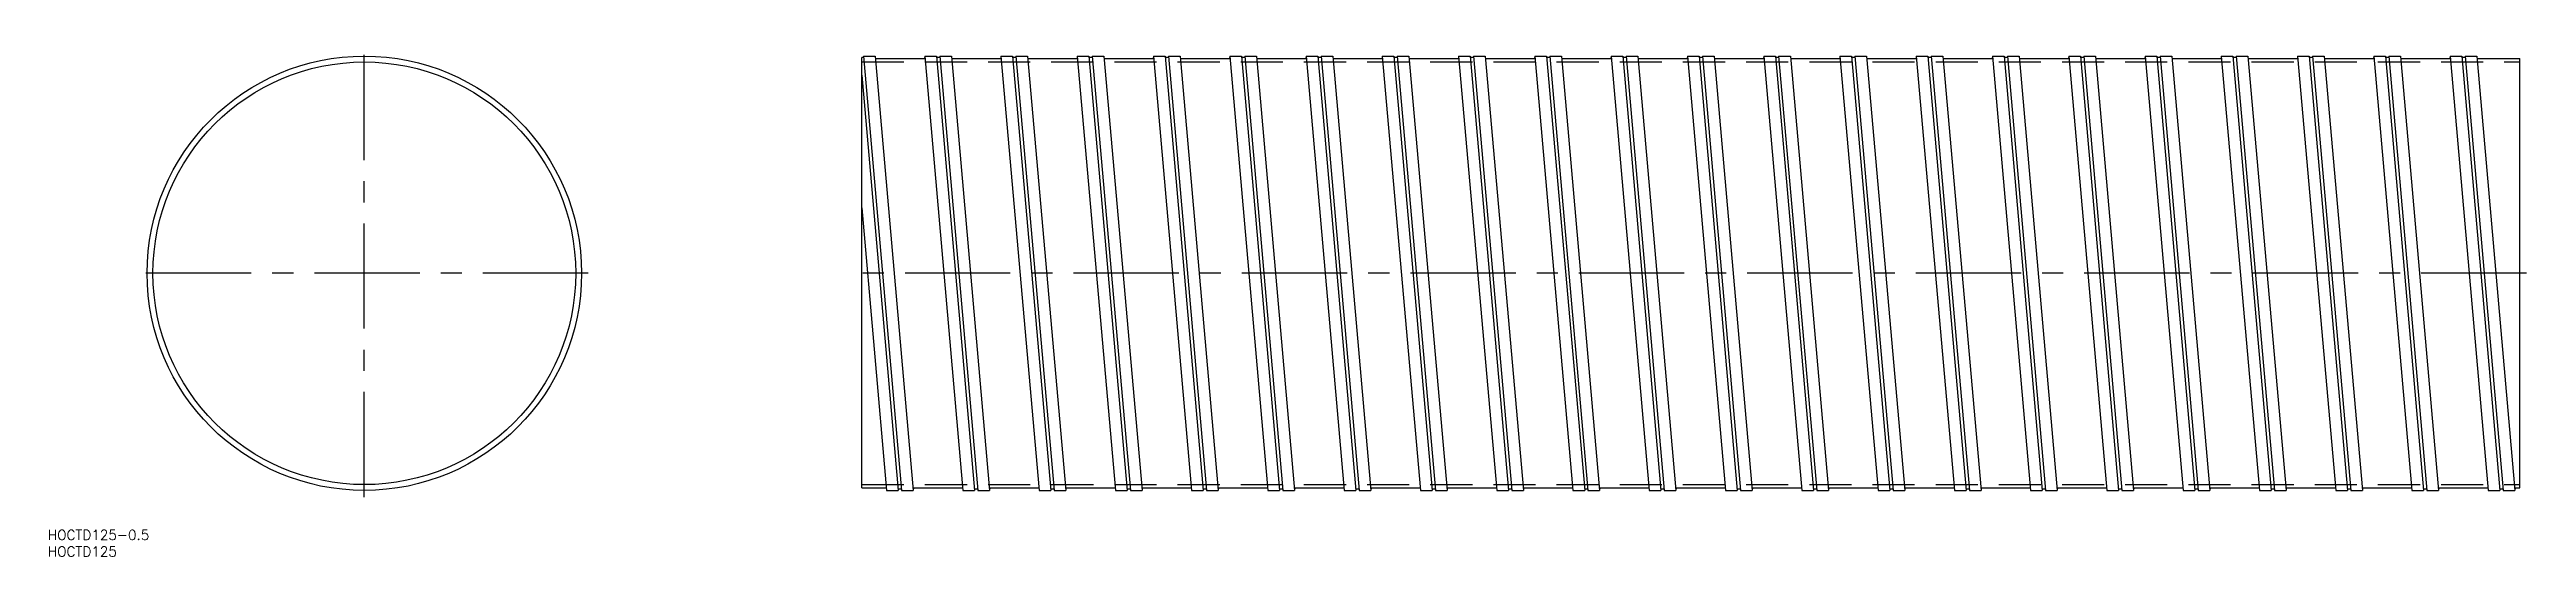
# Model space of a CAD drawing. Extents: x -95 to 652, y -85 to 68.
import ezdxf

# ---------------------------------------------------------------- set-up
doc = ezdxf.new("R2010")
doc.units = 0
doc.linetypes.add('CENTER', pattern=[50.8, 31.75, -6.35, 6.35, -6.35])
doc.linetypes.add('DASHED', pattern=[19.05, 12.7, -6.35])
doc.layers.get('0').update_dxf_attribs({"linetype": 'CONTINUOUS'})
doc.layers.add('CENTER', color=1, linetype='CENTER')
doc.styles.get("Standard").update_dxf_attribs({"font": 'txt.shx', "height": 3, "bigfont": 'bigfont.shx'})

msp = doc.modelspace()

# ---------------------------------------------------------------- linework, layer by layer
at = {"color": 7, "linetype": 'CONTINUOUS'}
for p, q in [((150, -64.75), (150, 65.05)), ((150.54, 65.05), (150, 65.05)), ((150, 59.78), (161, -65.5)), ((150.5, 65.5), (150.46, 65.05)), ((150.5, 65.5), (162, -65.5)), ((150.5, 65.5), (154.02, 65.5)), ((154.02, 65.5), (165.52, -65.5)), ((154.08, 64.75), (169.05, 64.75)), ((168.98, 65.5), (168.92, 64.75)), ((168.98, 65.5), (180.48, -65.5)), ((168.98, 65.5), (172.5, 65.5)), ((172.5, 65.5), (184, -65.5)), ((173.54, 65.05), (172.54, 65.05)), ((173.5, 65.5), (173.46, 65.05)), ((173.5, 65.5), (185, -65.5)), ((173.5, 65.5), (177.02, 65.5)), ((177.02, 65.5), (188.52, -65.5)), ((177.08, 64.75), (192.05, 64.75)), ((191.98, 65.5), (191.92, 64.75)), ((191.98, 65.5), (203.48, -65.5)), ((191.98, 65.5), (195.5, 65.5)), ((195.5, 65.5), (207, -65.5)), ((196.54, 65.05), (195.54, 65.05)), ((196.5, 65.5), (196.46, 65.05)), ((196.5, 65.5), (208, -65.5)), ((196.5, 65.5), (200.02, 65.5)), ((200.02, 65.5), (211.52, -65.5)), ((200.08, 64.75), (215.05, 64.75)), ((214.98, 65.5), (214.92, 64.75)), ((214.98, 65.5), (226.48, -65.5)), ((214.98, 65.5), (218.5, 65.5)), ((218.5, 65.5), (230, -65.5)), ((219.54, 65.05), (218.54, 65.05)), ((219.5, 65.5), (219.46, 65.05)), ((219.5, 65.5), (231, -65.5)), ((219.5, 65.5), (223.02, 65.5)), ((223.02, 65.5), (234.52, -65.5)), ((223.08, 64.75), (238.05, 64.75)), ((237.98, 65.5), (237.92, 64.75)), ((237.98, 65.5), (249.48, -65.5)), ((237.98, 65.5), (241.5, 65.5)), ((241.5, 65.5), (253, -65.5)), ((242.54, 65.05), (241.54, 65.05)), ((242.5, 65.5), (242.46, 65.05)), ((242.5, 65.5), (254, -65.5)), ((242.5, 65.5), (246.02, 65.5)), ((246.02, 65.5), (257.52, -65.5)), ((246.08, 64.75), (261.05, 64.75)), ((260.98, 65.5), (260.92, 64.75)), ((260.98, 65.5), (272.48, -65.5)), ((260.98, 65.5), (264.5, 65.5)), ((264.5, 65.5), (276, -65.5)), ((265.54, 65.05), (264.54, 65.05)), ((265.5, 65.5), (265.46, 65.05)), ((265.5, 65.5), (277, -65.5)), ((265.5, 65.5), (269.02, 65.5)), ((269.02, 65.5), (280.52, -65.5)), ((269.08, 64.75), (284.05, 64.75)), ((283.98, 65.5), (283.92, 64.75)), ((283.98, 65.5), (295.48, -65.5)), ((283.98, 65.5), (287.5, 65.5)), ((287.5, 65.5), (299, -65.5)), ((288.54, 65.05), (287.54, 65.05)), ((288.5, 65.5), (288.46, 65.05)), ((288.5, 65.5), (300, -65.5)), ((288.5, 65.5), (292.02, 65.5)), ((292.02, 65.5), (303.52, -65.5)), ((292.08, 64.75), (307.05, 64.75)), ((306.98, 65.5), (306.92, 64.75)), ((306.98, 65.5), (318.48, -65.5)), ((306.98, 65.5), (310.5, 65.5)), ((310.5, 65.5), (322, -65.5)), ((311.54, 65.05), (310.54, 65.05)), ((311.5, 65.5), (311.46, 65.05)), ((311.5, 65.5), (323, -65.5)), ((311.5, 65.5), (315.02, 65.5)), ((315.02, 65.5), (326.52, -65.5)), ((315.08, 64.75), (330.05, 64.75)), ((329.98, 65.5), (329.92, 64.75)), ((329.98, 65.5), (341.48, -65.5)), ((329.98, 65.5), (333.5, 65.5)), ((333.5, 65.5), (345, -65.5)), ((334.54, 65.05), (333.54, 65.05)), ((334.5, 65.5), (334.46, 65.05)), ((334.5, 65.5), (346, -65.5)), ((334.5, 65.5), (338.02, 65.5)), ((338.02, 65.5), (349.52, -65.5)), ((338.08, 64.75), (353.05, 64.75)), ((352.98, 65.5), (352.92, 64.75)), ((352.98, 65.5), (364.48, -65.5)), ((352.98, 65.5), (356.5, 65.5)), ((356.5, 65.5), (368, -65.5)), ((357.54, 65.05), (356.54, 65.05)), ((357.5, 65.5), (357.46, 65.05)), ((357.5, 65.5), (369, -65.5)), ((357.5, 65.5), (361.02, 65.5)), ((361.02, 65.5), (372.52, -65.5)), ((361.08, 64.75), (376.05, 64.75)), ((375.98, 65.5), (375.92, 64.75)), ((375.98, 65.5), (387.48, -65.5)), ((375.98, 65.5), (379.5, 65.5)), ((379.5, 65.5), (391, -65.5)), ((380.54, 65.05), (379.54, 65.05)), ((380.5, 65.5), (380.46, 65.05)), ((380.5, 65.5), (392, -65.5)), ((380.5, 65.5), (384.02, 65.5)), ((384.02, 65.5), (395.52, -65.5)), ((384.08, 64.75), (399.05, 64.75)), ((398.98, 65.5), (398.92, 64.75)), ((398.98, 65.5), (410.48, -65.5)), ((398.98, 65.5), (402.5, 65.5)), ((402.5, 65.5), (414, -65.5)), ((403.54, 65.05), (402.54, 65.05)), ((403.5, 65.5), (403.46, 65.05)), ((403.5, 65.5), (415, -65.5)), ((403.5, 65.5), (407.02, 65.5)), ((407.02, 65.5), (418.52, -65.5)), ((407.08, 64.75), (422.05, 64.75)), ((421.98, 65.5), (421.92, 64.75)), ((421.98, 65.5), (433.48, -65.5)), ((421.98, 65.5), (425.5, 65.5)), ((425.5, 65.5), (437, -65.5)), ((426.54, 65.05), (425.54, 65.05)), ((426.5, 65.5), (426.46, 65.05)), ((426.5, 65.5), (438, -65.5)), ((426.5, 65.5), (430.02, 65.5)), ((430.02, 65.5), (441.52, -65.5)), ((430.08, 64.75), (445.05, 64.75)), ((444.98, 65.5), (444.92, 64.75)), ((444.98, 65.5), (456.48, -65.5)), ((444.98, 65.5), (448.5, 65.5)), ((448.5, 65.5), (460, -65.5)), ((449.54, 65.05), (448.54, 65.05)), ((449.5, 65.5), (449.46, 65.05)), ((449.5, 65.5), (461, -65.5)), ((449.5, 65.5), (453.02, 65.5)), ((453.02, 65.5), (464.52, -65.5)), ((453.08, 64.75), (468.05, 64.75)), ((467.98, 65.5), (467.92, 64.75)), ((467.98, 65.5), (479.48, -65.5)), ((467.98, 65.5), (471.5, 65.5)), ((471.5, 65.5), (483, -65.5)), ((472.54, 65.05), (471.54, 65.05)), ((472.5, 65.5), (472.46, 65.05)), ((472.5, 65.5), (484, -65.5)), ((472.5, 65.5), (476.02, 65.5)), ((476.02, 65.5), (487.52, -65.5)), ((476.08, 64.75), (491.05, 64.75)), ((490.98, 65.5), (490.92, 64.75)), ((490.98, 65.5), (502.48, -65.5)), ((490.98, 65.5), (494.5, 65.5)), ((494.5, 65.5), (506, -65.5)), ((495.54, 65.05), (494.54, 65.05)), ((495.5, 65.5), (495.46, 65.05)), ((495.5, 65.5), (507, -65.5)), ((495.5, 65.5), (499.02, 65.5)), ((499.02, 65.5), (510.52, -65.5)), ((499.08, 64.75), (514.05, 64.75)), ((513.98, 65.5), (513.92, 64.75)), ((513.98, 65.5), (525.48, -65.5)), ((513.98, 65.5), (517.5, 65.5)), ((517.5, 65.5), (529, -65.5)), ((518.54, 65.05), (517.54, 65.05)), ((518.5, 65.5), (518.46, 65.05)), ((518.5, 65.5), (530, -65.5)), ((518.5, 65.5), (522.02, 65.5)), ((522.02, 65.5), (533.52, -65.5)), ((522.08, 64.75), (537.05, 64.75)), ((536.98, 65.5), (536.92, 64.75)), ((536.98, 65.5), (548.48, -65.5)), ((536.98, 65.5), (540.5, 65.5)), ((540.5, 65.5), (552, -65.5)), ((541.54, 65.05), (540.54, 65.05)), ((541.5, 65.5), (541.46, 65.05)), ((541.5, 65.5), (553, -65.5)), ((541.5, 65.5), (545.02, 65.5)), ((545.02, 65.5), (556.52, -65.5)), ((545.08, 64.75), (560.05, 64.75)), ((559.98, 65.5), (559.92, 64.75)), ((559.98, 65.5), (571.48, -65.5)), ((559.98, 65.5), (563.5, 65.5)), ((563.5, 65.5), (575, -65.5)), ((564.54, 65.05), (563.54, 65.05)), ((564.5, 65.5), (564.46, 65.05)), ((564.5, 65.5), (576, -65.5)), ((564.5, 65.5), (568.02, 65.5)), ((568.02, 65.5), (579.52, -65.5)), ((568.08, 64.75), (583.05, 64.75)), ((582.98, 65.5), (582.92, 64.75)), ((582.98, 65.5), (594.48, -65.5)), ((582.98, 65.5), (586.5, 65.5)), ((586.5, 65.5), (598, -65.5)), ((587.54, 65.05), (586.54, 65.05)), ((587.5, 65.5), (587.46, 65.05)), ((587.5, 65.5), (599, -65.5)), ((587.5, 65.5), (591.02, 65.5)), ((591.02, 65.5), (602.52, -65.5)), ((591.08, 64.75), (606.05, 64.75)), ((605.98, 65.5), (605.92, 64.75)), ((605.98, 65.5), (617.48, -65.5)), ((605.98, 65.5), (609.5, 65.5)), ((609.5, 65.5), (621, -65.5)), ((610.54, 65.05), (609.54, 65.05)), ((610.5, 65.5), (610.46, 65.05)), ((610.5, 65.5), (622, -65.5)), ((610.5, 65.5), (614.02, 65.5)), ((614.02, 65.5), (625.52, -65.5)), ((614.08, 64.75), (629.05, 64.75)), ((628.98, 65.5), (628.92, 64.75)), ((628.98, 65.5), (640.48, -65.5)), ((628.98, 65.5), (632.5, 65.5)), ((632.5, 65.5), (644, -65.5)), ((633.54, 65.05), (632.54, 65.05)), ((633.5, 65.5), (633.46, 65.05)), ((633.5, 65.5), (645, -65.5)), ((633.5, 65.5), (637.02, 65.5)), ((637.02, 65.5), (648.52, -65.5)), ((637.08, 64.75), (650, 64.75)), ((650, -64.75), (650, 64.75)), ((150, 19.76), (157.48, -65.5)), ((150, -64.75), (157.42, -64.75)), ((157.48, -65.5), (161, -65.5)), ((160.96, -65.05), (161.96, -65.05)), ((161.04, -65.05), (161, -65.5)), ((162, -65.5), (165.52, -65.5)), ((165.45, -64.75), (180.42, -64.75)), ((165.58, -64.75), (165.52, -65.5)), ((180.48, -65.5), (184, -65.5)), ((183.96, -65.05), (184.96, -65.05)), ((184.04, -65.05), (184, -65.5)), ((185, -65.5), (188.52, -65.5)), ((188.45, -64.75), (203.42, -64.75)), ((188.58, -64.75), (188.52, -65.5)), ((203.48, -65.5), (207, -65.5)), ((206.96, -65.05), (207.96, -65.05)), ((207.04, -65.05), (207, -65.5)), ((208, -65.5), (211.52, -65.5)), ((211.45, -64.75), (226.42, -64.75)), ((211.58, -64.75), (211.52, -65.5)), ((226.48, -65.5), (230, -65.5)), ((229.96, -65.05), (230.96, -65.05)), ((230.04, -65.05), (230, -65.5)), ((231, -65.5), (234.52, -65.5)), ((234.45, -64.75), (249.42, -64.75)), ((234.58, -64.75), (234.52, -65.5)), ((249.48, -65.5), (253, -65.5)), ((252.96, -65.05), (253.96, -65.05)), ((253.04, -65.05), (253, -65.5)), ((254, -65.5), (257.52, -65.5)), ((257.45, -64.75), (272.42, -64.75)), ((257.58, -64.75), (257.52, -65.5)), ((272.48, -65.5), (276, -65.5)), ((275.96, -65.05), (276.96, -65.05)), ((276.04, -65.05), (276, -65.5)), ((277, -65.5), (280.52, -65.5)), ((280.45, -64.75), (295.42, -64.75)), ((280.58, -64.75), (280.52, -65.5)), ((295.48, -65.5), (299, -65.5)), ((298.96, -65.05), (299.96, -65.05)), ((299.04, -65.05), (299, -65.5)), ((300, -65.5), (303.52, -65.5)), ((303.45, -64.75), (318.42, -64.75)), ((303.58, -64.75), (303.52, -65.5)), ((318.48, -65.5), (322, -65.5)), ((321.96, -65.05), (322.96, -65.05)), ((322.04, -65.05), (322, -65.5)), ((323, -65.5), (326.52, -65.5)), ((326.45, -64.75), (341.42, -64.75)), ((326.58, -64.75), (326.52, -65.5)), ((341.48, -65.5), (345, -65.5)), ((344.96, -65.05), (345.96, -65.05)), ((345.04, -65.05), (345, -65.5)), ((346, -65.5), (349.52, -65.5)), ((349.45, -64.75), (364.42, -64.75)), ((349.58, -64.75), (349.52, -65.5)), ((364.48, -65.5), (368, -65.5)), ((367.96, -65.05), (368.96, -65.05)), ((368.04, -65.05), (368, -65.5)), ((369, -65.5), (372.52, -65.5)), ((372.45, -64.75), (387.42, -64.75)), ((372.58, -64.75), (372.52, -65.5)), ((387.48, -65.5), (391, -65.5)), ((390.96, -65.05), (391.96, -65.05)), ((391.04, -65.05), (391, -65.5)), ((392, -65.5), (395.52, -65.5)), ((395.45, -64.75), (410.42, -64.75)), ((395.58, -64.75), (395.52, -65.5)), ((410.48, -65.5), (414, -65.5)), ((413.96, -65.05), (414.96, -65.05)), ((414.04, -65.05), (414, -65.5)), ((415, -65.5), (418.52, -65.5)), ((418.45, -64.75), (433.42, -64.75)), ((418.58, -64.75), (418.52, -65.5)), ((433.48, -65.5), (437, -65.5)), ((436.96, -65.05), (437.96, -65.05)), ((437.04, -65.05), (437, -65.5)), ((438, -65.5), (441.52, -65.5)), ((441.45, -64.75), (456.42, -64.75)), ((441.58, -64.75), (441.52, -65.5)), ((456.48, -65.5), (460, -65.5)), ((459.96, -65.05), (460.96, -65.05)), ((460.04, -65.05), (460, -65.5)), ((461, -65.5), (464.52, -65.5)), ((464.45, -64.75), (479.42, -64.75)), ((464.58, -64.75), (464.52, -65.5)), ((479.48, -65.5), (483, -65.5)), ((482.96, -65.05), (483.96, -65.05)), ((483.04, -65.05), (483, -65.5)), ((484, -65.5), (487.52, -65.5)), ((487.45, -64.75), (502.42, -64.75)), ((487.58, -64.75), (487.52, -65.5)), ((502.48, -65.5), (506, -65.5)), ((505.96, -65.05), (506.96, -65.05)), ((506.04, -65.05), (506, -65.5)), ((507, -65.5), (510.52, -65.5)), ((510.45, -64.75), (525.42, -64.75)), ((510.58, -64.75), (510.52, -65.5)), ((525.48, -65.5), (529, -65.5)), ((528.96, -65.05), (529.96, -65.05)), ((529.04, -65.05), (529, -65.5)), ((530, -65.5), (533.52, -65.5)), ((533.45, -64.75), (548.42, -64.75)), ((533.58, -64.75), (533.52, -65.5)), ((548.48, -65.5), (552, -65.5)), ((551.96, -65.05), (552.96, -65.05)), ((552.04, -65.05), (552, -65.5)), ((553, -65.5), (556.52, -65.5)), ((556.45, -64.75), (571.42, -64.75)), ((556.58, -64.75), (556.52, -65.5)), ((571.48, -65.5), (575, -65.5)), ((574.96, -65.05), (575.96, -65.05)), ((575.04, -65.05), (575, -65.5)), ((576, -65.5), (579.52, -65.5)), ((579.45, -64.75), (594.42, -64.75)), ((579.58, -64.75), (579.52, -65.5)), ((594.48, -65.5), (598, -65.5)), ((597.96, -65.05), (598.96, -65.05)), ((598.04, -65.05), (598, -65.5)), ((599, -65.5), (602.52, -65.5)), ((602.45, -64.75), (617.42, -64.75)), ((602.58, -64.75), (602.52, -65.5)), ((617.48, -65.5), (621, -65.5)), ((620.96, -65.05), (621.96, -65.05)), ((621.04, -65.05), (621, -65.5)), ((622, -65.5), (625.52, -65.5)), ((625.45, -64.75), (640.42, -64.75)), ((625.58, -64.75), (625.52, -65.5)), ((640.48, -65.5), (644, -65.5)), ((643.96, -65.05), (644.96, -65.05)), ((644.04, -65.05), (644, -65.5)), ((645, -65.5), (648.52, -65.5)), ((648.45, -64.75), (650, -64.75)), ((648.58, -64.75), (648.52, -65.5))]:
    msp.add_line(p, q, dxfattribs=at)
at = {"color": 3, "linetype": 'DASHED'}
for p, q in [((150, 63.75), (650, 63.75)), ((150, -63.75), (650, -63.75))]:
    msp.add_line(p, q, dxfattribs=at)
at = {"color": 7, "linetype": 'CONTINUOUS'}
for radius in [65.5, 63.75]:
    msp.add_circle((0, 0), radius, dxfattribs=at)
at = {"layer": 'CENTER', "color": 1, "linetype": 'CENTER'}
for p, q in [((0, -67.5), (0, 67.5)), ((67.5, 0), (-67.5, 0)), ((652, 0), (148, 0))]:
    msp.add_line(p, q, dxfattribs=at)

# ---------------------------------------------------------------- texts
at = {"color": 7, "linetype": 'CONTINUOUS'}
for s, p in [('HOCTD125-0.5', (-95.44, -80.43)), ('HOCTD125', (-95.44, -85.43))]:
    msp.add_text(s, height=3, dxfattribs=at).set_placement(p)

doc.saveas('drawing.dxf')
